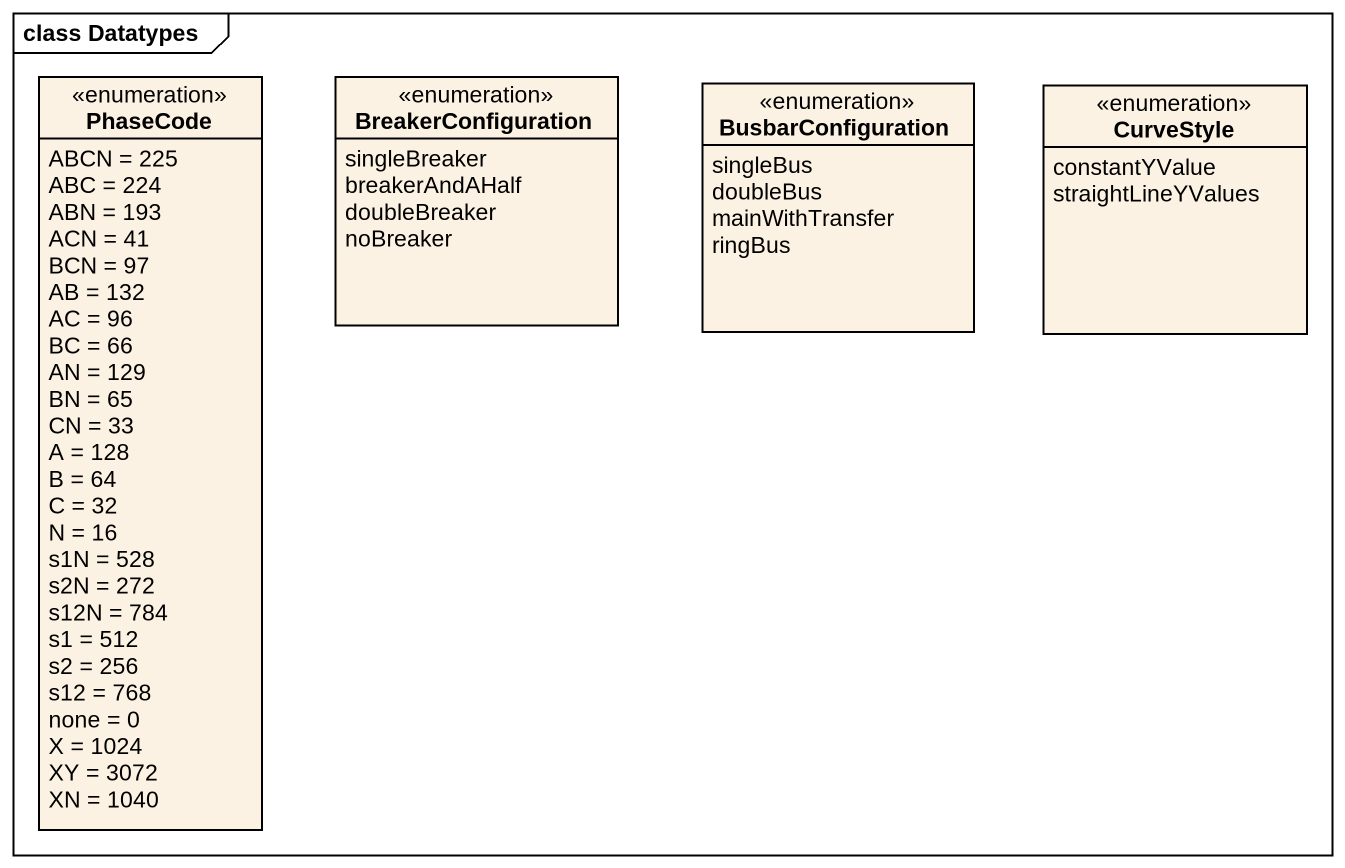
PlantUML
@startuml
mainframe class Datatypes
hide circle
hide empty members
enum PhaseCode {
  ABCN = 225
  ABC = 224
  ABN = 193
  ACN = 41
  BCN = 97
  AB = 132
  AC = 96
  BC = 66
  AN = 129
  BN = 65
  CN = 33
  A = 128
  B = 64
  C = 32
  N = 16
  s1N = 528
  s2N = 272
  s12N = 784
  s1 = 512
  s2 = 256
  s12 = 768
  none = 0
  X = 1024
  XY = 3072
  XN = 1040
}
enum BreakerConfiguration {
  singleBreaker
  breakerAndAHalf
  doubleBreaker
  noBreaker
}
enum BusbarConfiguration {
  singleBus
  doubleBus
  mainWithTransfer
  ringBus
}
enum CurveStyle {
  constantYValue
  straightLineYValues
}
@enduml
